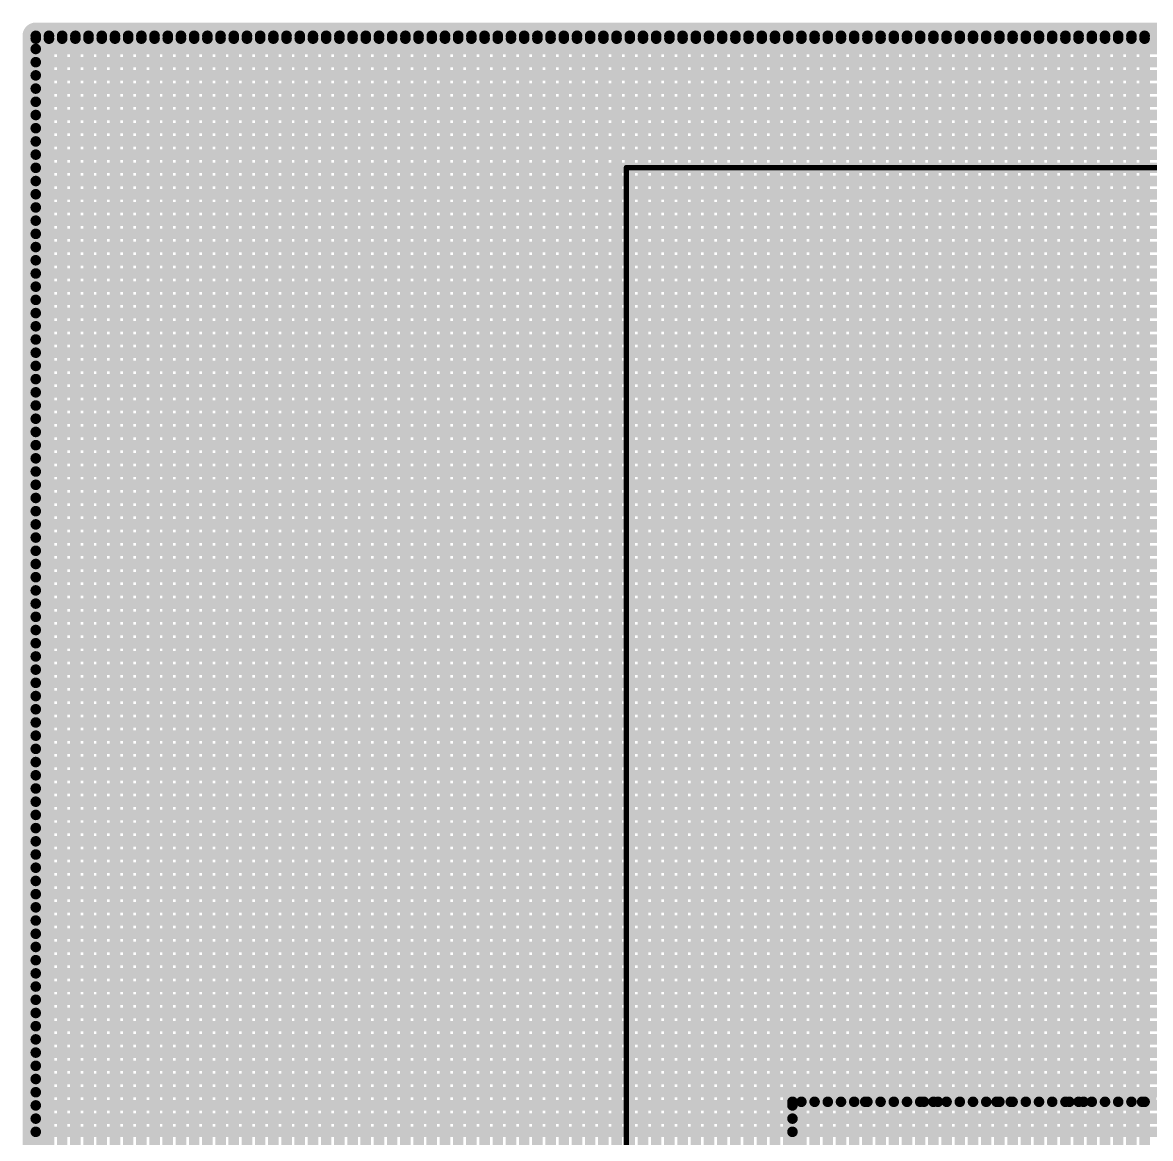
# Model space of a CAD drawing. Header units: millimetres. Extents: x 1.42 to 3.4, y 1.21 to 3.22.
# Drawn here: x 1.415 to 1.8422, y 2.7925 to 3.215 of the extents above; entities that cross this region are included whole.
import ezdxf

# ---------------------------------------------------------------- set-up
doc = ezdxf.new("R2010")
doc.units = ezdxf.units.MM
doc.header["$MEASUREMENT"] = 0
for name, color, linetype in [('BottomLayer', 5, 'Continuous'), ('BottomSolder', 6, 'Continuous'), ('TopLayer', 1, 'Continuous'), ('TopOverlay', 2, 'Continuous')]:
    doc.layers.add(name, color=color, linetype=linetype)

# ---------------------------------------------------------------- blocks, each defined once
blk = doc.blocks.new('12864_12')
at = {"layer": 'TopOverlay', "const_width": 0.002}
for points in [[(-0.4874, -0.25528), (-0.4874, 0.41008)], [(-0.4874, 0.41008), (0.48661, 0.41008)]]:
    blk.add_lwpolyline(points, dxfattribs=at)
at = {"layer": 'TopOverlay', "const_width": 0.001}
blk.add_lwpolyline([(-0.4879, 0.41008, 1), (-0.4869, 0.41008, 1)], format="xyb", close=True, dxfattribs=at)
blk.add_lwpolyline([(-0.4879, 0.41008, 1), (-0.4869, 0.41008, 1)], format="xyb", close=True, dxfattribs=at)

msp = doc.modelspace()

# ---------------------------------------------------------------- linework, layer by layer
at = {"layer": 'BottomLayer', "const_width": 0.004}
for points in [[(1.42, 3.21), (3.384, 3.21)], [(1.42, 1.24039), (1.42, 3.21)], [(1.42, 1.24039), (1.42, 3.21)], [(1.425, 1.24039), (1.425, 3.21)], [(1.43, 1.24039), (1.43, 3.21)], [(1.435, 1.24039), (1.435, 3.21)], [(1.44, 1.24039), (1.44, 3.21)], [(1.445, 1.24039), (1.445, 3.21)], [(1.45, 1.24039), (1.45, 3.21)], [(1.455, 1.24039), (1.455, 3.21)], [(1.46, 1.24039), (1.46, 3.21)], [(1.465, 1.24039), (1.465, 3.21)], [(1.47, 1.24039), (1.47, 3.21)], [(1.475, 1.24039), (1.475, 3.21)], [(1.48, 1.24039), (1.48, 3.21)], [(1.485, 1.24039), (1.485, 3.21)], [(1.49, 1.24039), (1.49, 3.21)], [(1.495, 1.24039), (1.495, 3.21)], [(1.5, 1.24039), (1.5, 3.21)], [(1.505, 1.24039), (1.505, 3.21)], [(1.51, 1.24039), (1.51, 3.21)], [(1.515, 1.24039), (1.515, 3.21)], [(1.52, 1.24039), (1.52, 3.21)], [(1.525, 1.24039), (1.525, 3.21)], [(1.53, 1.24039), (1.53, 3.21)], [(1.535, 1.24039), (1.535, 3.21)], [(1.54, 1.24039), (1.54, 3.21)], [(1.545, 1.24039), (1.545, 3.21)], [(1.55, 1.24039), (1.55, 3.21)], [(1.555, 1.24039), (1.555, 3.21)], [(1.56, 1.24039), (1.56, 3.21)], [(1.565, 1.24039), (1.565, 3.21)], [(1.57, 1.24039), (1.57, 3.21)], [(1.575, 1.24039), (1.575, 3.21)], [(1.58, 1.24039), (1.58, 3.21)], [(1.585, 1.24039), (1.585, 3.21)], [(1.59, 1.24039), (1.59, 3.21)], [(1.595, 1.24039), (1.595, 3.21)], [(1.6, 1.24039), (1.6, 3.21)], [(1.605, 1.24039), (1.605, 3.21)], [(1.61, 1.24039), (1.61, 3.21)], [(1.615, 1.24039), (1.615, 3.21)], [(1.62, 1.24039), (1.62, 3.21)], [(1.625, 1.24039), (1.625, 3.21)], [(1.63, 1.24039), (1.63, 3.21)], [(1.635, 1.24039), (1.635, 3.21)], [(1.64, 1.24039), (1.64, 3.21)], [(1.645, 1.24039), (1.645, 3.21)], [(1.65, 1.24039), (1.65, 3.21)], [(1.655, 1.24039), (1.655, 3.21)], [(1.66, 1.24039), (1.66, 3.21)], [(1.665, 1.24039), (1.665, 3.21)], [(1.67, 1.24039), (1.67, 3.21)], [(1.675, 1.24039), (1.675, 3.21)], [(1.68, 1.24039), (1.68, 3.21)], [(1.685, 1.24039), (1.685, 3.21)], [(1.69, 1.24039), (1.69, 3.21)], [(1.695, 1.24039), (1.695, 3.21)], [(1.7, 1.24039), (1.7, 3.21)], [(1.705, 1.24039), (1.705, 3.21)], [(1.71, 1.24039), (1.71, 3.21)], [(1.715, 1.24039), (1.715, 3.21)], [(1.72, 1.24039), (1.72, 3.21)], [(1.725, 1.24039), (1.725, 3.21)], [(1.73, 1.24039), (1.73, 3.21)], [(1.735, 1.24039), (1.735, 3.21)], [(1.74, 1.24039), (1.74, 3.21)], [(1.745, 1.24039), (1.745, 3.21)], [(1.75, 1.24039), (1.75, 3.21)], [(1.755, 1.24039), (1.755, 3.21)], [(1.76, 1.24039), (1.76, 3.21)], [(1.765, 1.24039), (1.765, 3.21)], [(1.77, 1.24039), (1.77, 3.21)], [(1.775, 1.24039), (1.775, 3.21)], [(1.78, 1.24039), (1.78, 3.21)], [(1.785, 1.24039), (1.785, 3.21)], [(1.79, 1.24039), (1.79, 3.21)], [(1.795, 1.24039), (1.795, 3.21)], [(1.8, 1.24039), (1.8, 3.21)], [(1.805, 1.24039), (1.805, 3.21)], [(1.81, 1.24039), (1.81, 3.21)], [(1.815, 1.24039), (1.815, 3.21)], [(1.82, 1.24039), (1.82, 3.21)], [(1.825, 1.24039), (1.825, 3.21)], [(1.83, 1.24039), (1.83, 3.21)], [(1.835, 1.24039), (1.835, 3.21)], [(1.84, 1.24039), (1.84, 3.21)], [(1.42, 3.205), (3.384, 3.205)], [(1.42, 3.2), (3.384, 3.2)], [(1.42, 3.195), (3.384, 3.195)], [(1.42, 3.19), (3.384, 3.19)], [(1.42, 3.185), (3.384, 3.185)], [(1.42, 3.18), (3.384, 3.18)], [(1.42, 3.175), (3.384, 3.175)], [(1.42, 3.17), (3.384, 3.17)], [(1.42, 3.165), (3.384, 3.165)], [(1.42, 3.16), (3.384, 3.16)], [(1.42, 3.155), (3.384, 3.155)], [(1.42, 3.15), (3.384, 3.15)], [(1.42, 3.145), (3.384, 3.145)], [(1.42, 3.14), (3.384, 3.14)], [(1.42, 3.135), (3.384, 3.135)], [(1.42, 3.13), (3.384, 3.13)], [(1.42, 3.125), (3.384, 3.125)], [(1.42, 3.12), (3.384, 3.12)], [(1.42, 3.115), (3.384, 3.115)], [(1.42, 3.11), (3.384, 3.11)], [(1.42, 3.105), (3.384, 3.105)], [(1.42, 3.1), (3.384, 3.1)], [(1.42, 3.095), (3.384, 3.095)], [(1.42, 3.09), (3.384, 3.09)], [(1.42, 3.085), (3.384, 3.085)], [(1.42, 3.08), (3.384, 3.08)], [(1.42, 3.075), (3.384, 3.075)], [(1.42, 3.07), (3.384, 3.07)], [(1.42, 3.065), (3.384, 3.065)], [(1.42, 3.06), (3.384, 3.06)], [(1.42, 3.055), (3.384, 3.055)], [(1.42, 3.05), (3.384, 3.05)], [(1.42, 3.045), (3.384, 3.045)], [(1.42, 3.04), (3.384, 3.04)], [(1.42, 3.035), (3.384, 3.035)], [(1.42, 3.03), (3.384, 3.03)], [(1.42, 3.025), (3.384, 3.025)], [(1.42, 3.02), (3.384, 3.02)], [(1.42, 3.015), (3.384, 3.015)], [(1.42, 3.01), (3.384, 3.01)], [(1.42, 3.005), (3.384, 3.005)], [(1.42, 3), (3.384, 3)], [(1.42, 2.995), (3.384, 2.995)], [(1.42, 2.99), (3.384, 2.99)], [(1.42, 2.985), (3.384, 2.985)], [(1.42, 2.98), (3.384, 2.98)], [(1.42, 2.975), (3.384, 2.975)], [(1.42, 2.97), (3.384, 2.97)], [(1.42, 2.965), (3.384, 2.965)], [(1.42, 2.96), (3.384, 2.96)], [(1.42, 2.955), (3.384, 2.955)], [(1.42, 2.95), (3.384, 2.95)], [(1.42, 2.945), (3.384, 2.945)], [(1.42, 2.94), (3.384, 2.94)], [(1.42, 2.935), (3.384, 2.935)], [(1.42, 2.93), (3.384, 2.93)], [(1.42, 2.925), (3.384, 2.925)], [(1.42, 2.92), (3.384, 2.92)], [(1.42, 2.915), (3.384, 2.915)], [(1.42, 2.91), (3.384, 2.91)], [(1.42, 2.905), (3.384, 2.905)], [(1.42, 2.9), (3.384, 2.9)], [(1.42, 2.895), (3.384, 2.895)], [(1.42, 2.89), (3.384, 2.89)], [(1.42, 2.885), (3.384, 2.885)], [(1.42, 2.88), (3.384, 2.88)], [(1.42, 2.875), (3.384, 2.875)], [(1.42, 2.87), (3.384, 2.87)], [(1.42, 2.865), (3.384, 2.865)], [(1.42, 2.86), (3.384, 2.86)], [(1.42, 2.855), (3.384, 2.855)], [(1.42, 2.85), (3.384, 2.85)], [(1.42, 2.845), (3.384, 2.845)], [(1.42, 2.84), (3.384, 2.84)], [(1.42, 2.835), (3.384, 2.835)], [(1.42, 2.83), (3.384, 2.83)], [(1.42, 2.825), (3.384, 2.825)], [(1.42, 2.82), (3.384, 2.82)], [(1.42, 2.815), (3.384, 2.815)], [(1.42, 2.81), (3.384, 2.81)], [(1.42, 2.805), (3.384, 2.805)], [(1.42, 2.8), (3.384, 2.8)], [(1.42, 2.795), (3.384, 2.795)]]:
    msp.add_lwpolyline(points, dxfattribs=at)
at = {"layer": 'BottomLayer', "const_width": 0.002}
for points in [[(1.419, 3.21, 1), (1.421, 3.21, 1)], [(1.419, 3.21, 1), (1.421, 3.21, 1)], [(1.419, 3.21, 1), (1.421, 3.21, 1)], [(1.424, 3.21, 1), (1.426, 3.21, 1)], [(1.429, 3.21, 1), (1.431, 3.21, 1)], [(1.434, 3.21, 1), (1.436, 3.21, 1)], [(1.439, 3.21, 1), (1.441, 3.21, 1)], [(1.444, 3.21, 1), (1.446, 3.21, 1)], [(1.449, 3.21, 1), (1.451, 3.21, 1)], [(1.454, 3.21, 1), (1.456, 3.21, 1)], [(1.459, 3.21, 1), (1.461, 3.21, 1)], [(1.464, 3.21, 1), (1.466, 3.21, 1)], [(1.469, 3.21, 1), (1.471, 3.21, 1)], [(1.474, 3.21, 1), (1.476, 3.21, 1)], [(1.479, 3.21, 1), (1.481, 3.21, 1)], [(1.484, 3.21, 1), (1.486, 3.21, 1)], [(1.489, 3.21, 1), (1.491, 3.21, 1)], [(1.494, 3.21, 1), (1.496, 3.21, 1)], [(1.499, 3.21, 1), (1.501, 3.21, 1)], [(1.504, 3.21, 1), (1.506, 3.21, 1)], [(1.509, 3.21, 1), (1.511, 3.21, 1)], [(1.514, 3.21, 1), (1.516, 3.21, 1)], [(1.519, 3.21, 1), (1.521, 3.21, 1)], [(1.524, 3.21, 1), (1.526, 3.21, 1)], [(1.529, 3.21, 1), (1.531, 3.21, 1)], [(1.534, 3.21, 1), (1.536, 3.21, 1)], [(1.539, 3.21, 1), (1.541, 3.21, 1)], [(1.544, 3.21, 1), (1.546, 3.21, 1)], [(1.549, 3.21, 1), (1.551, 3.21, 1)], [(1.554, 3.21, 1), (1.556, 3.21, 1)], [(1.559, 3.21, 1), (1.561, 3.21, 1)], [(1.564, 3.21, 1), (1.566, 3.21, 1)], [(1.569, 3.21, 1), (1.571, 3.21, 1)], [(1.574, 3.21, 1), (1.576, 3.21, 1)], [(1.579, 3.21, 1), (1.581, 3.21, 1)], [(1.584, 3.21, 1), (1.586, 3.21, 1)], [(1.589, 3.21, 1), (1.591, 3.21, 1)], [(1.594, 3.21, 1), (1.596, 3.21, 1)], [(1.599, 3.21, 1), (1.601, 3.21, 1)], [(1.604, 3.21, 1), (1.606, 3.21, 1)], [(1.609, 3.21, 1), (1.611, 3.21, 1)], [(1.614, 3.21, 1), (1.616, 3.21, 1)], [(1.619, 3.21, 1), (1.621, 3.21, 1)], [(1.624, 3.21, 1), (1.626, 3.21, 1)], [(1.629, 3.21, 1), (1.631, 3.21, 1)], [(1.634, 3.21, 1), (1.636, 3.21, 1)], [(1.639, 3.21, 1), (1.641, 3.21, 1)], [(1.644, 3.21, 1), (1.646, 3.21, 1)], [(1.649, 3.21, 1), (1.651, 3.21, 1)], [(1.654, 3.21, 1), (1.656, 3.21, 1)], [(1.659, 3.21, 1), (1.661, 3.21, 1)], [(1.664, 3.21, 1), (1.666, 3.21, 1)], [(1.669, 3.21, 1), (1.671, 3.21, 1)], [(1.674, 3.21, 1), (1.676, 3.21, 1)], [(1.679, 3.21, 1), (1.681, 3.21, 1)], [(1.684, 3.21, 1), (1.686, 3.21, 1)], [(1.689, 3.21, 1), (1.691, 3.21, 1)], [(1.694, 3.21, 1), (1.696, 3.21, 1)], [(1.699, 3.21, 1), (1.701, 3.21, 1)], [(1.704, 3.21, 1), (1.706, 3.21, 1)], [(1.709, 3.21, 1), (1.711, 3.21, 1)], [(1.714, 3.21, 1), (1.716, 3.21, 1)], [(1.719, 3.21, 1), (1.721, 3.21, 1)], [(1.724, 3.21, 1), (1.726, 3.21, 1)], [(1.729, 3.21, 1), (1.731, 3.21, 1)], [(1.734, 3.21, 1), (1.736, 3.21, 1)], [(1.739, 3.21, 1), (1.741, 3.21, 1)], [(1.744, 3.21, 1), (1.746, 3.21, 1)], [(1.749, 3.21, 1), (1.751, 3.21, 1)], [(1.754, 3.21, 1), (1.756, 3.21, 1)], [(1.759, 3.21, 1), (1.761, 3.21, 1)], [(1.764, 3.21, 1), (1.766, 3.21, 1)], [(1.769, 3.21, 1), (1.771, 3.21, 1)], [(1.774, 3.21, 1), (1.776, 3.21, 1)], [(1.779, 3.21, 1), (1.781, 3.21, 1)], [(1.784, 3.21, 1), (1.786, 3.21, 1)], [(1.789, 3.21, 1), (1.791, 3.21, 1)], [(1.794, 3.21, 1), (1.796, 3.21, 1)], [(1.799, 3.21, 1), (1.801, 3.21, 1)], [(1.804, 3.21, 1), (1.806, 3.21, 1)], [(1.809, 3.21, 1), (1.811, 3.21, 1)], [(1.814, 3.21, 1), (1.816, 3.21, 1)], [(1.819, 3.21, 1), (1.821, 3.21, 1)], [(1.824, 3.21, 1), (1.826, 3.21, 1)], [(1.829, 3.21, 1), (1.831, 3.21, 1)], [(1.834, 3.21, 1), (1.836, 3.21, 1)], [(1.839, 3.21, 1), (1.841, 3.21, 1)], [(1.419, 3.205, 1), (1.421, 3.205, 1)], [(1.419, 3.2, 1), (1.421, 3.2, 1)], [(1.419, 3.195, 1), (1.421, 3.195, 1)], [(1.419, 3.19, 1), (1.421, 3.19, 1)], [(1.419, 3.185, 1), (1.421, 3.185, 1)], [(1.419, 3.18, 1), (1.421, 3.18, 1)], [(1.419, 3.175, 1), (1.421, 3.175, 1)], [(1.419, 3.17, 1), (1.421, 3.17, 1)], [(1.419, 3.165, 1), (1.421, 3.165, 1)], [(1.419, 3.16, 1), (1.421, 3.16, 1)], [(1.419, 3.155, 1), (1.421, 3.155, 1)], [(1.419, 3.15, 1), (1.421, 3.15, 1)], [(1.419, 3.145, 1), (1.421, 3.145, 1)], [(1.419, 3.14, 1), (1.421, 3.14, 1)], [(1.419, 3.135, 1), (1.421, 3.135, 1)], [(1.419, 3.13, 1), (1.421, 3.13, 1)], [(1.419, 3.125, 1), (1.421, 3.125, 1)], [(1.419, 3.12, 1), (1.421, 3.12, 1)], [(1.419, 3.115, 1), (1.421, 3.115, 1)], [(1.419, 3.11, 1), (1.421, 3.11, 1)], [(1.419, 3.105, 1), (1.421, 3.105, 1)], [(1.419, 3.1, 1), (1.421, 3.1, 1)], [(1.419, 3.095, 1), (1.421, 3.095, 1)], [(1.419, 3.09, 1), (1.421, 3.09, 1)], [(1.419, 3.085, 1), (1.421, 3.085, 1)], [(1.419, 3.08, 1), (1.421, 3.08, 1)], [(1.419, 3.075, 1), (1.421, 3.075, 1)], [(1.419, 3.07, 1), (1.421, 3.07, 1)], [(1.419, 3.065, 1), (1.421, 3.065, 1)], [(1.419, 3.06, 1), (1.421, 3.06, 1)], [(1.419, 3.055, 1), (1.421, 3.055, 1)], [(1.419, 3.05, 1), (1.421, 3.05, 1)], [(1.419, 3.045, 1), (1.421, 3.045, 1)], [(1.419, 3.04, 1), (1.421, 3.04, 1)], [(1.419, 3.035, 1), (1.421, 3.035, 1)], [(1.419, 3.03, 1), (1.421, 3.03, 1)], [(1.419, 3.025, 1), (1.421, 3.025, 1)], [(1.419, 3.02, 1), (1.421, 3.02, 1)], [(1.419, 3.015, 1), (1.421, 3.015, 1)], [(1.419, 3.01, 1), (1.421, 3.01, 1)], [(1.419, 3.005, 1), (1.421, 3.005, 1)], [(1.419, 3, 1), (1.421, 3, 1)], [(1.419, 2.995, 1), (1.421, 2.995, 1)], [(1.419, 2.99, 1), (1.421, 2.99, 1)], [(1.419, 2.985, 1), (1.421, 2.985, 1)], [(1.419, 2.98, 1), (1.421, 2.98, 1)], [(1.419, 2.975, 1), (1.421, 2.975, 1)], [(1.419, 2.97, 1), (1.421, 2.97, 1)], [(1.419, 2.965, 1), (1.421, 2.965, 1)], [(1.419, 2.96, 1), (1.421, 2.96, 1)], [(1.419, 2.955, 1), (1.421, 2.955, 1)], [(1.419, 2.95, 1), (1.421, 2.95, 1)], [(1.419, 2.945, 1), (1.421, 2.945, 1)], [(1.419, 2.94, 1), (1.421, 2.94, 1)], [(1.419, 2.935, 1), (1.421, 2.935, 1)], [(1.419, 2.93, 1), (1.421, 2.93, 1)], [(1.419, 2.925, 1), (1.421, 2.925, 1)], [(1.419, 2.92, 1), (1.421, 2.92, 1)], [(1.419, 2.915, 1), (1.421, 2.915, 1)], [(1.419, 2.91, 1), (1.421, 2.91, 1)], [(1.419, 2.905, 1), (1.421, 2.905, 1)], [(1.419, 2.9, 1), (1.421, 2.9, 1)], [(1.419, 2.895, 1), (1.421, 2.895, 1)], [(1.419, 2.89, 1), (1.421, 2.89, 1)], [(1.419, 2.885, 1), (1.421, 2.885, 1)], [(1.419, 2.88, 1), (1.421, 2.88, 1)], [(1.419, 2.875, 1), (1.421, 2.875, 1)], [(1.419, 2.87, 1), (1.421, 2.87, 1)], [(1.419, 2.865, 1), (1.421, 2.865, 1)], [(1.419, 2.86, 1), (1.421, 2.86, 1)], [(1.419, 2.855, 1), (1.421, 2.855, 1)], [(1.419, 2.85, 1), (1.421, 2.85, 1)], [(1.419, 2.845, 1), (1.421, 2.845, 1)], [(1.419, 2.84, 1), (1.421, 2.84, 1)], [(1.419, 2.835, 1), (1.421, 2.835, 1)], [(1.419, 2.83, 1), (1.421, 2.83, 1)], [(1.419, 2.825, 1), (1.421, 2.825, 1)], [(1.419, 2.82, 1), (1.421, 2.82, 1)], [(1.419, 2.815, 1), (1.421, 2.815, 1)], [(1.419, 2.81, 1), (1.421, 2.81, 1)], [(1.419, 2.805, 1), (1.421, 2.805, 1)], [(1.419, 2.8, 1), (1.421, 2.8, 1)], [(1.419, 2.795, 1), (1.421, 2.795, 1)]]:
    msp.add_lwpolyline(points, format="xyb", close=True, dxfattribs=at)
at = {"layer": 'BottomSolder', "const_width": 0.01}
for points in [[(1.42, 3.21), (3.3885, 3.21)], [(1.42, 1.24039), (1.42, 3.2089)]]:
    msp.add_lwpolyline(points, dxfattribs=at)
at = {"layer": 'BottomSolder', "const_width": 0.005}
for points in [[(1.4175, 3.21, 1), (1.4225, 3.21, 1)], [(1.4175, 3.2089, 1), (1.4225, 3.2089, 1)]]:
    msp.add_lwpolyline(points, format="xyb", close=True, dxfattribs=at)
at = {"layer": 'TopLayer', "const_width": 0.004}
for points in [[(1.42, 3.2089), (3.3889, 3.2089)], [(1.42, 1.84375), (1.42, 3.2089)], [(1.42, 1.84375), (1.42, 3.2089)], [(1.425, 1.84875), (1.425, 3.2089)], [(1.43, 1.85375), (1.43, 3.2089)], [(1.435, 1.85875), (1.435, 3.2089)], [(1.44, 1.86375), (1.44, 3.2089)], [(1.445, 1.86875), (1.445, 3.2089)], [(1.45, 1.87375), (1.45, 3.2089)], [(1.455, 1.87875), (1.455, 3.2089)], [(1.46, 1.88375), (1.46, 3.2089)], [(1.465, 1.88875), (1.465, 3.2089)], [(1.47, 1.89375), (1.47, 3.2089)], [(1.475, 1.89875), (1.475, 3.2089)], [(1.48, 1.90375), (1.48, 3.2089)], [(1.485, 1.90875), (1.485, 3.2089)], [(1.49, 1.91375), (1.49, 3.2089)], [(1.495, 1.91875), (1.495, 3.2089)], [(1.5, 1.91774), (1.5, 3.2089)], [(1.505, 1.91274), (1.505, 3.2089)], [(1.51, 1.90774), (1.51, 3.2089)], [(1.515, 2.16456), (1.515, 3.2089)], [(1.52, 2.1731), (1.52, 3.2089)], [(1.525, 2.17811), (1.525, 3.2089)], [(1.53, 2.18311), (1.53, 3.2089)], [(1.535, 2.18811), (1.535, 3.2089)], [(1.54, 2.19311), (1.54, 3.2089)], [(1.545, 2.19811), (1.545, 3.2089)], [(1.55, 2.20311), (1.55, 3.2089)], [(1.555, 2.20811), (1.555, 3.2089)], [(1.56, 2.21311), (1.56, 3.2089)], [(1.565, 2.21811), (1.565, 3.2089)], [(1.57, 2.22311), (1.57, 3.2089)], [(1.575, 2.22811), (1.575, 3.2089)], [(1.58, 2.23311), (1.58, 3.2089)], [(1.585, 2.23811), (1.585, 3.2089)], [(1.59, 2.24311), (1.59, 3.2089)], [(1.595, 2.24726), (1.595, 3.2089)], [(1.6, 2.24952), (1.6, 3.2089)], [(1.605, 2.25045), (1.605, 3.2089)], [(1.61, 2.2505), (1.61, 3.2089)], [(1.615, 2.2505), (1.615, 3.2089)], [(1.62, 2.2505), (1.62, 3.2089)], [(1.625, 2.2505), (1.625, 3.2089)], [(1.63, 2.2505), (1.63, 3.2089)], [(1.635, 2.2505), (1.635, 3.2089)], [(1.64, 2.2505), (1.64, 3.2089)], [(1.645, 2.2505), (1.645, 3.2089)], [(1.65, 2.2505), (1.65, 3.2089)], [(1.655, 2.4445), (1.655, 3.2089)], [(1.66, 2.4445), (1.66, 3.2089)], [(1.665, 2.4445), (1.665, 3.2089)], [(1.67, 2.4445), (1.67, 3.2089)], [(1.675, 2.4445), (1.675, 3.2089)], [(1.68, 2.44711), (1.68, 3.2089)], [(1.685, 2.45211), (1.685, 3.2089)], [(1.69, 2.45711), (1.69, 3.2089)], [(1.695, 2.46211), (1.695, 3.2089)], [(1.7, 2.46711), (1.7, 3.2089)], [(1.705, 2.58779), (1.705, 3.2089)], [(1.71, 2.80637), (1.71, 3.2089)], [(1.715, 2.80637), (1.715, 3.2089)], [(1.72, 2.80637), (1.72, 3.2089)], [(1.725, 2.80637), (1.725, 3.2089)], [(1.73, 2.80637), (1.73, 3.2089)], [(1.735, 2.80637), (1.735, 3.2089)], [(1.74, 2.80637), (1.74, 3.2089)], [(1.745, 2.80637), (1.745, 3.2089)], [(1.75, 2.80637), (1.75, 3.2089)], [(1.755, 2.80637), (1.755, 3.2089)], [(1.76, 2.80637), (1.76, 3.2089)], [(1.765, 2.80637), (1.765, 3.2089)], [(1.77, 2.80637), (1.77, 3.2089)], [(1.775, 2.80637), (1.775, 3.2089)], [(1.78, 2.80637), (1.78, 3.2089)], [(1.785, 2.80637), (1.785, 3.2089)], [(1.79, 2.80637), (1.79, 3.2089)], [(1.795, 2.80637), (1.795, 3.2089)], [(1.8, 2.80637), (1.8, 3.2089)], [(1.805, 2.80637), (1.805, 3.2089)], [(1.81, 2.80637), (1.81, 3.2089)], [(1.815, 2.80637), (1.815, 3.2089)], [(1.82, 2.80637), (1.82, 3.2089)], [(1.825, 2.80637), (1.825, 3.2089)], [(1.83, 2.80637), (1.83, 3.2089)], [(1.835, 2.80637), (1.835, 3.2089)], [(1.84, 2.80637), (1.84, 3.2089)], [(1.42, 3.205), (3.39, 3.205)], [(1.42, 3.2), (3.39, 3.2)], [(1.42, 3.195), (3.39, 3.195)], [(1.42, 3.19), (3.39, 3.19)], [(1.42, 3.185), (3.39, 3.185)], [(1.42, 3.18), (3.39, 3.18)], [(1.42, 3.175), (3.39, 3.175)], [(1.42, 3.17), (3.39, 3.17)], [(1.42, 3.165), (3.39, 3.165)], [(1.42, 3.16), (3.39, 3.16)], [(1.42, 3.155), (3.39, 3.155)], [(1.42, 3.15), (3.39, 3.15)], [(1.42, 3.145), (3.39, 3.145)], [(1.42, 3.14), (3.39, 3.14)], [(1.42, 3.135), (3.39, 3.135)], [(1.42, 3.13), (3.39, 3.13)], [(1.42, 3.125), (3.39, 3.125)], [(1.42, 3.12), (3.39, 3.12)], [(1.42, 3.115), (3.39, 3.115)], [(1.42, 3.11), (3.39, 3.11)], [(1.42, 3.105), (3.39, 3.105)], [(1.42, 3.1), (3.39, 3.1)], [(1.42, 3.095), (3.39, 3.095)], [(1.42, 3.09), (3.39, 3.09)], [(1.42, 3.085), (3.39, 3.085)], [(1.42, 3.08), (3.39, 3.08)], [(1.42, 3.075), (3.39, 3.075)], [(1.42, 3.07), (3.39, 3.07)], [(1.42, 3.065), (3.39, 3.065)], [(1.42, 3.06), (3.39, 3.06)], [(1.42, 3.055), (3.39, 3.055)], [(1.42, 3.05), (3.39, 3.05)], [(1.42, 3.045), (3.39, 3.045)], [(1.42, 3.04), (3.39, 3.04)], [(1.42, 3.035), (3.39, 3.035)], [(1.42, 3.03), (3.39, 3.03)], [(1.42, 3.025), (3.39, 3.025)], [(1.42, 3.02), (3.39, 3.02)], [(1.42, 3.015), (3.39, 3.015)], [(1.42, 3.01), (3.39, 3.01)], [(1.42, 3.005), (3.39, 3.005)], [(1.42, 3), (3.39, 3)], [(1.42, 2.995), (3.39, 2.995)], [(1.42, 2.99), (3.39, 2.99)], [(1.42, 2.985), (3.39, 2.985)], [(1.42, 2.98), (3.39, 2.98)], [(1.42, 2.975), (3.39, 2.975)], [(1.42, 2.97), (3.39, 2.97)], [(1.42, 2.965), (3.39, 2.965)], [(1.42, 2.96), (3.39, 2.96)], [(1.42, 2.955), (3.39, 2.955)], [(1.42, 2.95), (3.39, 2.95)], [(1.42, 2.945), (3.39, 2.945)], [(1.42, 2.94), (3.39, 2.94)], [(1.42, 2.935), (3.39, 2.935)], [(1.42, 2.93), (3.39, 2.93)], [(1.42, 2.925), (3.39, 2.925)], [(1.42, 2.92), (3.39, 2.92)], [(1.42, 2.915), (3.39, 2.915)], [(1.42, 2.91), (3.39, 2.91)], [(1.42, 2.905), (3.39, 2.905)], [(1.42, 2.9), (3.39, 2.9)], [(1.42, 2.895), (3.39, 2.895)], [(1.42, 2.89), (3.39, 2.89)], [(1.42, 2.885), (3.39, 2.885)], [(1.42, 2.88), (3.39, 2.88)], [(1.42, 2.875), (3.39, 2.875)], [(1.42, 2.87), (3.39, 2.87)], [(1.42, 2.865), (3.39, 2.865)], [(1.42, 2.86), (3.39, 2.86)], [(1.42, 2.855), (3.39, 2.855)], [(1.42, 2.85), (3.39, 2.85)], [(1.42, 2.845), (3.39, 2.845)], [(1.42, 2.84), (3.39, 2.84)], [(1.42, 2.835), (3.39, 2.835)], [(1.42, 2.83), (3.39, 2.83)], [(1.42, 2.825), (3.39, 2.825)], [(1.42, 2.82), (3.39, 2.82)], [(1.42, 2.815), (3.39, 2.815)], [(1.42, 2.81), (3.39, 2.81)], [(1.42, 2.805), (1.70662, 2.805)], [(1.70662, 2.80637), (1.73418, 2.80637)], [(1.70662, 2.69363), (1.70662, 2.80637)], [(1.73418, 2.80637), (1.75637, 2.80637)], [(1.73418, 2.80637), (1.75637, 2.80637)], [(1.75637, 2.80637), (1.76174, 2.80637)], [(1.76174, 2.80637), (1.78393, 2.80637)], [(1.76174, 2.80637), (1.78393, 2.80637)], [(1.78393, 2.80637), (1.7893, 2.80637)], [(1.7893, 2.80637), (1.81149, 2.80637)], [(1.7893, 2.80637), (1.81149, 2.80637)], [(1.81149, 2.80637), (1.81686, 2.80637)], [(1.81686, 2.80637), (1.83905, 2.80637)], [(1.81686, 2.80637), (1.83905, 2.80637)], [(1.83905, 2.80637), (1.84442, 2.80637)], [(1.42, 2.8), (1.70662, 2.8)], [(1.42, 2.795), (1.70662, 2.795)]]:
    msp.add_lwpolyline(points, dxfattribs=at)
at = {"layer": 'TopLayer', "const_width": 0.002}
for points in [[(1.419, 3.2089, 1), (1.421, 3.2089, 1)], [(1.419, 3.2089, 1), (1.421, 3.2089, 1)], [(1.419, 3.2089, 1), (1.421, 3.2089, 1)], [(1.424, 3.2089, 1), (1.426, 3.2089, 1)], [(1.429, 3.2089, 1), (1.431, 3.2089, 1)], [(1.434, 3.2089, 1), (1.436, 3.2089, 1)], [(1.439, 3.2089, 1), (1.441, 3.2089, 1)], [(1.444, 3.2089, 1), (1.446, 3.2089, 1)], [(1.449, 3.2089, 1), (1.451, 3.2089, 1)], [(1.454, 3.2089, 1), (1.456, 3.2089, 1)], [(1.459, 3.2089, 1), (1.461, 3.2089, 1)], [(1.464, 3.2089, 1), (1.466, 3.2089, 1)], [(1.469, 3.2089, 1), (1.471, 3.2089, 1)], [(1.474, 3.2089, 1), (1.476, 3.2089, 1)], [(1.479, 3.2089, 1), (1.481, 3.2089, 1)], [(1.484, 3.2089, 1), (1.486, 3.2089, 1)], [(1.489, 3.2089, 1), (1.491, 3.2089, 1)], [(1.494, 3.2089, 1), (1.496, 3.2089, 1)], [(1.499, 3.2089, 1), (1.501, 3.2089, 1)], [(1.504, 3.2089, 1), (1.506, 3.2089, 1)], [(1.509, 3.2089, 1), (1.511, 3.2089, 1)], [(1.514, 3.2089, 1), (1.516, 3.2089, 1)], [(1.519, 3.2089, 1), (1.521, 3.2089, 1)], [(1.524, 3.2089, 1), (1.526, 3.2089, 1)], [(1.529, 3.2089, 1), (1.531, 3.2089, 1)], [(1.534, 3.2089, 1), (1.536, 3.2089, 1)], [(1.539, 3.2089, 1), (1.541, 3.2089, 1)], [(1.544, 3.2089, 1), (1.546, 3.2089, 1)], [(1.549, 3.2089, 1), (1.551, 3.2089, 1)], [(1.554, 3.2089, 1), (1.556, 3.2089, 1)], [(1.559, 3.2089, 1), (1.561, 3.2089, 1)], [(1.564, 3.2089, 1), (1.566, 3.2089, 1)], [(1.569, 3.2089, 1), (1.571, 3.2089, 1)], [(1.574, 3.2089, 1), (1.576, 3.2089, 1)], [(1.579, 3.2089, 1), (1.581, 3.2089, 1)], [(1.584, 3.2089, 1), (1.586, 3.2089, 1)], [(1.589, 3.2089, 1), (1.591, 3.2089, 1)], [(1.594, 3.2089, 1), (1.596, 3.2089, 1)], [(1.599, 3.2089, 1), (1.601, 3.2089, 1)], [(1.604, 3.2089, 1), (1.606, 3.2089, 1)], [(1.609, 3.2089, 1), (1.611, 3.2089, 1)], [(1.614, 3.2089, 1), (1.616, 3.2089, 1)], [(1.619, 3.2089, 1), (1.621, 3.2089, 1)], [(1.624, 3.2089, 1), (1.626, 3.2089, 1)], [(1.629, 3.2089, 1), (1.631, 3.2089, 1)], [(1.634, 3.2089, 1), (1.636, 3.2089, 1)], [(1.639, 3.2089, 1), (1.641, 3.2089, 1)], [(1.644, 3.2089, 1), (1.646, 3.2089, 1)], [(1.649, 3.2089, 1), (1.651, 3.2089, 1)], [(1.654, 3.2089, 1), (1.656, 3.2089, 1)], [(1.659, 3.2089, 1), (1.661, 3.2089, 1)], [(1.664, 3.2089, 1), (1.666, 3.2089, 1)], [(1.669, 3.2089, 1), (1.671, 3.2089, 1)], [(1.674, 3.2089, 1), (1.676, 3.2089, 1)], [(1.679, 3.2089, 1), (1.681, 3.2089, 1)], [(1.684, 3.2089, 1), (1.686, 3.2089, 1)], [(1.689, 3.2089, 1), (1.691, 3.2089, 1)], [(1.694, 3.2089, 1), (1.696, 3.2089, 1)], [(1.699, 3.2089, 1), (1.701, 3.2089, 1)], [(1.704, 3.2089, 1), (1.706, 3.2089, 1)], [(1.709, 3.2089, 1), (1.711, 3.2089, 1)], [(1.714, 3.2089, 1), (1.716, 3.2089, 1)], [(1.719, 3.2089, 1), (1.721, 3.2089, 1)], [(1.724, 3.2089, 1), (1.726, 3.2089, 1)], [(1.729, 3.2089, 1), (1.731, 3.2089, 1)], [(1.734, 3.2089, 1), (1.736, 3.2089, 1)], [(1.739, 3.2089, 1), (1.741, 3.2089, 1)], [(1.744, 3.2089, 1), (1.746, 3.2089, 1)], [(1.749, 3.2089, 1), (1.751, 3.2089, 1)], [(1.754, 3.2089, 1), (1.756, 3.2089, 1)], [(1.759, 3.2089, 1), (1.761, 3.2089, 1)], [(1.764, 3.2089, 1), (1.766, 3.2089, 1)], [(1.769, 3.2089, 1), (1.771, 3.2089, 1)], [(1.774, 3.2089, 1), (1.776, 3.2089, 1)], [(1.779, 3.2089, 1), (1.781, 3.2089, 1)], [(1.784, 3.2089, 1), (1.786, 3.2089, 1)], [(1.789, 3.2089, 1), (1.791, 3.2089, 1)], [(1.794, 3.2089, 1), (1.796, 3.2089, 1)], [(1.799, 3.2089, 1), (1.801, 3.2089, 1)], [(1.804, 3.2089, 1), (1.806, 3.2089, 1)], [(1.809, 3.2089, 1), (1.811, 3.2089, 1)], [(1.814, 3.2089, 1), (1.816, 3.2089, 1)], [(1.819, 3.2089, 1), (1.821, 3.2089, 1)], [(1.824, 3.2089, 1), (1.826, 3.2089, 1)], [(1.829, 3.2089, 1), (1.831, 3.2089, 1)], [(1.834, 3.2089, 1), (1.836, 3.2089, 1)], [(1.839, 3.2089, 1), (1.841, 3.2089, 1)], [(1.419, 3.205, 1), (1.421, 3.205, 1)], [(1.419, 3.2, 1), (1.421, 3.2, 1)], [(1.419, 3.195, 1), (1.421, 3.195, 1)], [(1.419, 3.19, 1), (1.421, 3.19, 1)], [(1.419, 3.185, 1), (1.421, 3.185, 1)], [(1.419, 3.18, 1), (1.421, 3.18, 1)], [(1.419, 3.175, 1), (1.421, 3.175, 1)], [(1.419, 3.17, 1), (1.421, 3.17, 1)], [(1.419, 3.165, 1), (1.421, 3.165, 1)], [(1.419, 3.16, 1), (1.421, 3.16, 1)], [(1.419, 3.155, 1), (1.421, 3.155, 1)], [(1.419, 3.15, 1), (1.421, 3.15, 1)], [(1.419, 3.145, 1), (1.421, 3.145, 1)], [(1.419, 3.14, 1), (1.421, 3.14, 1)], [(1.419, 3.135, 1), (1.421, 3.135, 1)], [(1.419, 3.13, 1), (1.421, 3.13, 1)], [(1.419, 3.125, 1), (1.421, 3.125, 1)], [(1.419, 3.12, 1), (1.421, 3.12, 1)], [(1.419, 3.115, 1), (1.421, 3.115, 1)], [(1.419, 3.11, 1), (1.421, 3.11, 1)], [(1.419, 3.105, 1), (1.421, 3.105, 1)], [(1.419, 3.1, 1), (1.421, 3.1, 1)], [(1.419, 3.095, 1), (1.421, 3.095, 1)], [(1.419, 3.09, 1), (1.421, 3.09, 1)], [(1.419, 3.085, 1), (1.421, 3.085, 1)], [(1.419, 3.08, 1), (1.421, 3.08, 1)], [(1.419, 3.075, 1), (1.421, 3.075, 1)], [(1.419, 3.07, 1), (1.421, 3.07, 1)], [(1.419, 3.065, 1), (1.421, 3.065, 1)], [(1.419, 3.06, 1), (1.421, 3.06, 1)], [(1.419, 3.055, 1), (1.421, 3.055, 1)], [(1.419, 3.05, 1), (1.421, 3.05, 1)], [(1.419, 3.045, 1), (1.421, 3.045, 1)], [(1.419, 3.04, 1), (1.421, 3.04, 1)], [(1.419, 3.035, 1), (1.421, 3.035, 1)], [(1.419, 3.03, 1), (1.421, 3.03, 1)], [(1.419, 3.025, 1), (1.421, 3.025, 1)], [(1.419, 3.02, 1), (1.421, 3.02, 1)], [(1.419, 3.015, 1), (1.421, 3.015, 1)], [(1.419, 3.01, 1), (1.421, 3.01, 1)], [(1.419, 3.005, 1), (1.421, 3.005, 1)], [(1.419, 3, 1), (1.421, 3, 1)], [(1.419, 2.995, 1), (1.421, 2.995, 1)], [(1.419, 2.99, 1), (1.421, 2.99, 1)], [(1.419, 2.985, 1), (1.421, 2.985, 1)], [(1.419, 2.98, 1), (1.421, 2.98, 1)], [(1.419, 2.975, 1), (1.421, 2.975, 1)], [(1.419, 2.97, 1), (1.421, 2.97, 1)], [(1.419, 2.965, 1), (1.421, 2.965, 1)], [(1.419, 2.96, 1), (1.421, 2.96, 1)], [(1.419, 2.955, 1), (1.421, 2.955, 1)], [(1.419, 2.95, 1), (1.421, 2.95, 1)], [(1.419, 2.945, 1), (1.421, 2.945, 1)], [(1.419, 2.94, 1), (1.421, 2.94, 1)], [(1.419, 2.935, 1), (1.421, 2.935, 1)], [(1.419, 2.93, 1), (1.421, 2.93, 1)], [(1.419, 2.925, 1), (1.421, 2.925, 1)], [(1.419, 2.92, 1), (1.421, 2.92, 1)], [(1.419, 2.915, 1), (1.421, 2.915, 1)], [(1.419, 2.91, 1), (1.421, 2.91, 1)], [(1.419, 2.905, 1), (1.421, 2.905, 1)], [(1.419, 2.9, 1), (1.421, 2.9, 1)], [(1.419, 2.895, 1), (1.421, 2.895, 1)], [(1.419, 2.89, 1), (1.421, 2.89, 1)], [(1.419, 2.885, 1), (1.421, 2.885, 1)], [(1.419, 2.88, 1), (1.421, 2.88, 1)], [(1.419, 2.875, 1), (1.421, 2.875, 1)], [(1.419, 2.87, 1), (1.421, 2.87, 1)], [(1.419, 2.865, 1), (1.421, 2.865, 1)], [(1.419, 2.86, 1), (1.421, 2.86, 1)], [(1.419, 2.855, 1), (1.421, 2.855, 1)], [(1.419, 2.85, 1), (1.421, 2.85, 1)], [(1.419, 2.845, 1), (1.421, 2.845, 1)], [(1.419, 2.84, 1), (1.421, 2.84, 1)], [(1.419, 2.835, 1), (1.421, 2.835, 1)], [(1.419, 2.83, 1), (1.421, 2.83, 1)], [(1.419, 2.825, 1), (1.421, 2.825, 1)], [(1.419, 2.82, 1), (1.421, 2.82, 1)], [(1.419, 2.815, 1), (1.421, 2.815, 1)], [(1.419, 2.81, 1), (1.421, 2.81, 1)], [(1.419, 2.805, 1), (1.421, 2.805, 1)], [(1.70562, 2.80637, 1), (1.70762, 2.80637, 1)], [(1.70562, 2.80637, 1), (1.70762, 2.80637, 1)], [(1.70562, 2.805, 1), (1.70762, 2.805, 1)], [(1.709, 2.80637, 1), (1.711, 2.80637, 1)], [(1.714, 2.80637, 1), (1.716, 2.80637, 1)], [(1.719, 2.80637, 1), (1.721, 2.80637, 1)], [(1.724, 2.80637, 1), (1.726, 2.80637, 1)], [(1.729, 2.80637, 1), (1.731, 2.80637, 1)], [(1.73318, 2.80637, 1), (1.73518, 2.80637, 1)], [(1.73318, 2.80637, 1), (1.73518, 2.80637, 1)], [(1.73318, 2.80637, 1), (1.73518, 2.80637, 1)], [(1.734, 2.80637, 1), (1.736, 2.80637, 1)], [(1.739, 2.80637, 1), (1.741, 2.80637, 1)], [(1.744, 2.80637, 1), (1.746, 2.80637, 1)], [(1.749, 2.80637, 1), (1.751, 2.80637, 1)], [(1.754, 2.80637, 1), (1.756, 2.80637, 1)], [(1.75537, 2.80637, 1), (1.75737, 2.80637, 1)], [(1.75537, 2.80637, 1), (1.75737, 2.80637, 1)], [(1.75537, 2.80637, 1), (1.75737, 2.80637, 1)], [(1.759, 2.80637, 1), (1.761, 2.80637, 1)], [(1.76074, 2.80637, 1), (1.76274, 2.80637, 1)], [(1.76074, 2.80637, 1), (1.76274, 2.80637, 1)], [(1.76074, 2.80637, 1), (1.76274, 2.80637, 1)], [(1.764, 2.80637, 1), (1.766, 2.80637, 1)], [(1.769, 2.80637, 1), (1.771, 2.80637, 1)], [(1.774, 2.80637, 1), (1.776, 2.80637, 1)], [(1.779, 2.80637, 1), (1.781, 2.80637, 1)], [(1.78293, 2.80637, 1), (1.78493, 2.80637, 1)], [(1.78293, 2.80637, 1), (1.78493, 2.80637, 1)], [(1.78293, 2.80637, 1), (1.78493, 2.80637, 1)], [(1.784, 2.80637, 1), (1.786, 2.80637, 1)], [(1.7883, 2.80637, 1), (1.7903, 2.80637, 1)], [(1.7883, 2.80637, 1), (1.7903, 2.80637, 1)], [(1.7883, 2.80637, 1), (1.7903, 2.80637, 1)], [(1.789, 2.80637, 1), (1.791, 2.80637, 1)], [(1.794, 2.80637, 1), (1.796, 2.80637, 1)], [(1.799, 2.80637, 1), (1.801, 2.80637, 1)], [(1.804, 2.80637, 1), (1.806, 2.80637, 1)], [(1.809, 2.80637, 1), (1.811, 2.80637, 1)], [(1.81049, 2.80637, 1), (1.81249, 2.80637, 1)], [(1.81049, 2.80637, 1), (1.81249, 2.80637, 1)], [(1.81049, 2.80637, 1), (1.81249, 2.80637, 1)], [(1.814, 2.80637, 1), (1.816, 2.80637, 1)], [(1.81586, 2.80637, 1), (1.81786, 2.80637, 1)], [(1.81586, 2.80637, 1), (1.81786, 2.80637, 1)], [(1.81586, 2.80637, 1), (1.81786, 2.80637, 1)], [(1.819, 2.80637, 1), (1.821, 2.80637, 1)], [(1.824, 2.80637, 1), (1.826, 2.80637, 1)], [(1.829, 2.80637, 1), (1.831, 2.80637, 1)], [(1.834, 2.80637, 1), (1.836, 2.80637, 1)], [(1.83805, 2.80637, 1), (1.84005, 2.80637, 1)], [(1.83805, 2.80637, 1), (1.84005, 2.80637, 1)], [(1.83805, 2.80637, 1), (1.84005, 2.80637, 1)], [(1.839, 2.80637, 1), (1.841, 2.80637, 1)], [(1.419, 2.8, 1), (1.421, 2.8, 1)], [(1.70562, 2.8, 1), (1.70762, 2.8, 1)], [(1.419, 2.795, 1), (1.421, 2.795, 1)], [(1.70562, 2.795, 1), (1.70762, 2.795, 1)]]:
    msp.add_lwpolyline(points, format="xyb", close=True, dxfattribs=at)

# ---------------------------------------------------------------- block references
msp.add_blockref('12864_12', (2.1311, 2.75))

doc.saveas('drawing.dxf')
